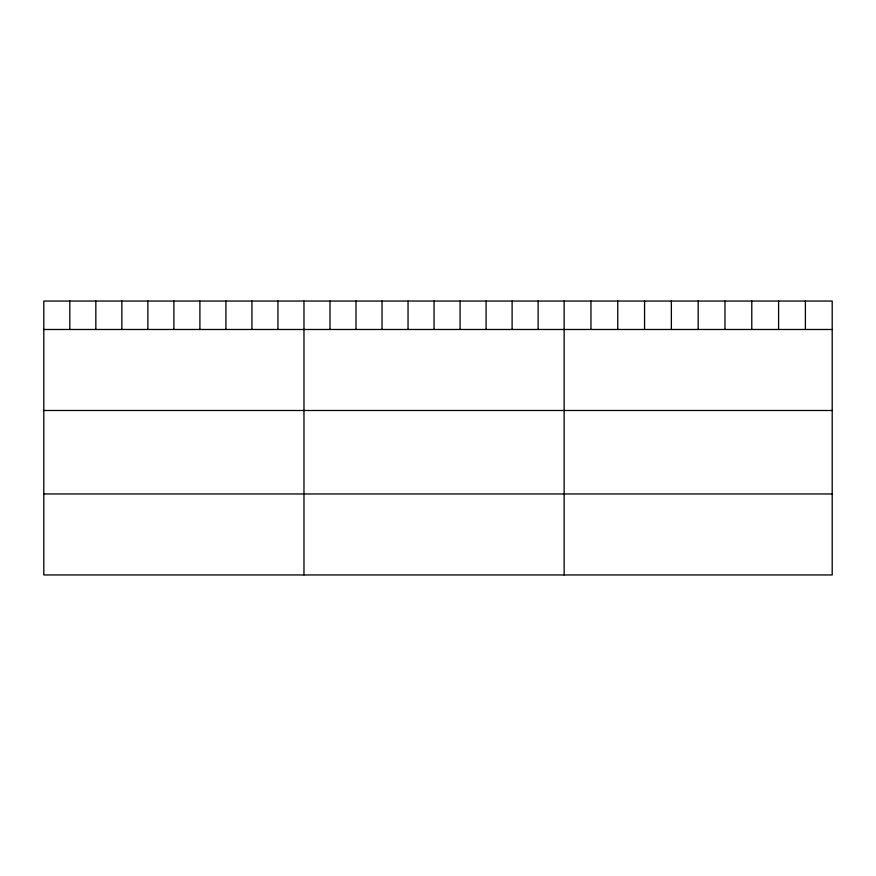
<?xml version="1.0" encoding="UTF-8"?>
<svg xmlns="http://www.w3.org/2000/svg" width="876" height="876" viewBox="0 0 876 876"><rect width="100%" height="100%" fill="white"/><g stroke="black" fill="none" stroke-linecap="round" stroke-linejoin="round"><path stroke-width="1.31" d="M832.2 329.485L832.2 574.952L43.8 574.952L43.8 301.048L832.2 301.048L832.2 329.485L43.8 329.485M43.8 410.494L832.2 410.494M43.8 493.954L832.2 493.954M805.394 301.048L805.394 329.485M778.589 301.048L778.589 329.485M751.783 301.048L751.783 329.485M724.978 301.048L724.978 329.485M698.172 301.048L698.172 329.485M671.366 301.048L671.366 329.485M644.561 301.048L644.561 329.485M617.755 301.048L617.755 329.485M590.95 301.048L590.95 329.485M564.144 301.048L564.144 574.952M538.127 301.048L538.127 329.485M512.11 301.048L512.11 329.485M486.092 301.048L486.092 329.485M460.075 301.048L460.075 329.485M434.058 301.048L434.058 329.485M408.041 301.048L408.041 329.485M382.024 301.048L382.024 329.485M356.006 301.048L356.006 329.485M329.989 301.048L329.989 329.485M303.972 301.048L303.972 574.952M277.955 301.048L277.955 329.485M251.938 301.048L251.938 329.485M225.92 301.048L225.92 329.485M199.903 301.048L199.903 329.485M173.886 301.048L173.886 329.485M147.869 301.048L147.869 329.485M121.852 301.048L121.852 329.485M95.834 301.048L95.834 329.485M69.817 301.048L69.817 329.485"/></g></svg>
